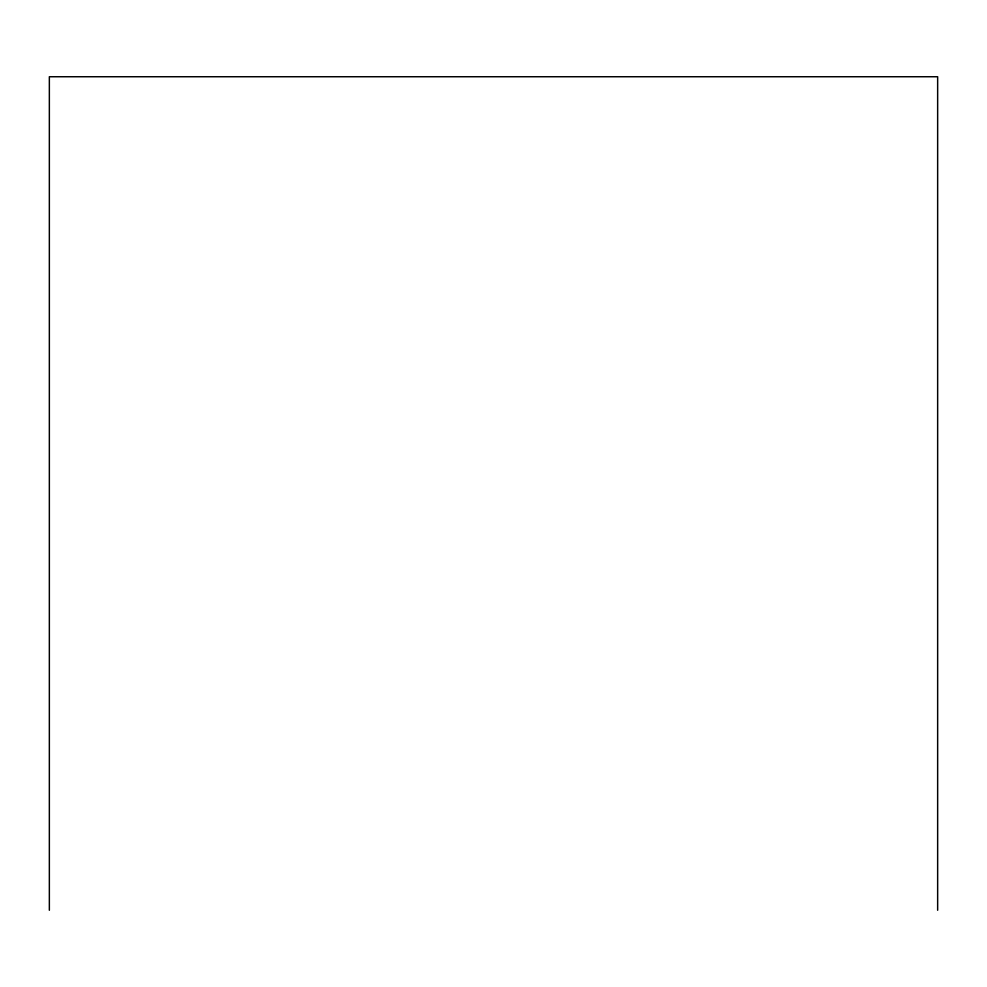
<?xml version="1.0" encoding="UTF-8"?>
<svg xmlns="http://www.w3.org/2000/svg" width="987" height="987" viewBox="0 0 987 987"><rect width="100%" height="100%" fill="white"/><g stroke="black" fill="none" stroke-linecap="round" stroke-linejoin="round"><path stroke-width="1.48" d="M937.65 910.261L937.65 76.739L49.35 76.739L49.35 910.261"/></g></svg>
